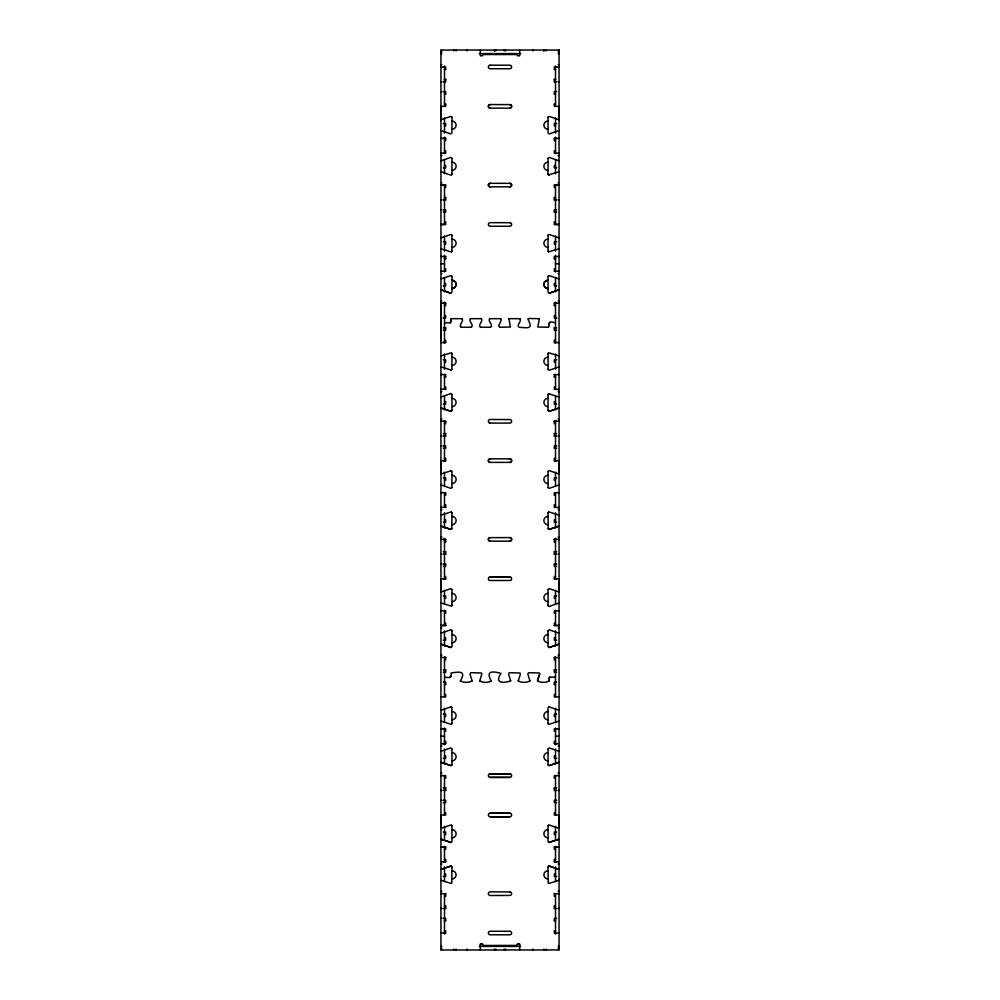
<?xml version="1.0" encoding="UTF-8"?>
<svg xmlns="http://www.w3.org/2000/svg" width="1000" height="1000" viewBox="0 0 1000 1000"><rect width="100%" height="100%" fill="white"/><g stroke="black" fill="none" stroke-linecap="round" stroke-linejoin="round"><path stroke-width="1.5" d="M451.012 824.95L440.95 828.312L440.95 814.975L445.675 814.975L445.675 812.613L444.5 812.675M451.887 589.462L450.788 588.663L440.95 592.1L440.95 578.775L445.675 578.775M451.012 116.363L440.95 119.725L440.95 106.388L445.675 106.438L445.675 104.025L444.5 104.025L445.675 104.087M548.987 824.95L559.05 828.312L559.05 814.975L554.325 815.025L554.325 812.613L555.513 812.613M548.112 589.462L549.212 588.663L559.05 592.1L559.05 578.775L554.325 578.775M559.05 119.663L559.05 106.388L554.325 106.388L554.325 104.025L555.513 104.025L554.325 104.087M499.775 327.262L510.363 327.013L508.925 318.675M529.963 680.888L527.8 673.95L528.713 672.7L539.288 672.975L539.663 674.212L537.55 680.888M451.95 133.1L451.95 117.25M451.975 173.925L451.775 174.638M451.95 251.188L451.95 235.35M451.95 292.3L451.95 276.462M451.95 410.4L451.95 394.562M451.975 605.188L451.775 605.9M451.975 723.312L451.438 724.362M451.975 764.425L451.775 765.125M451.95 841.675L451.95 825.837M548.05 117.25L548.05 133.1M548.05 235.35L548.05 251.188M548.05 276.462L548.05 292.3M548.025 353.725L548.225 353.013M548.05 394.562L548.05 410.4M548.025 512.938L548.225 512.225M548.025 631.013L549.212 629.775L558.962 633.212M548.05 825.837L548.05 841.675M548.05 866.95L548.225 883.225M451.95 251.125L451.625 251.812M451.887 369.513L451.975 353.663M451.95 410.337L451.625 411.025M548.05 117.312L548.375 116.638M451.887 487.612L451.975 471.763M548.112 158.15L548.025 173.988M548.05 235.413L548.375 234.725M548.05 276.525L548.987 275.512M548.05 394.625L548.562 393.787M548.112 589.412L548.025 605.25M548.112 748.637L548.025 764.488M548.05 825.9L548.375 825.225M548.05 867.013L548.987 866M470.35 318.675C468.237 321.225 474.538 325.375 471.287 327.275M527.9 319.1C533.075 329.1 528.85 328.013 519.075 327.275C515.825 325.35 522.112 321.213 520 318.675M472.1 680.888L469.938 673.925L470.85 672.7L481.425 672.975L481.788 674.212L479.675 680.888M510.675 680.888L508.512 673.925L509.425 672.7L520 672.975L520.375 674.212L518.25 680.888M549.263 680.888L549.375 677.25L555.513 677.113M537.5 680.05L539.663 674.188M441.037 484.925L450.788 488.35L451.887 487.55M441.125 526.1L450.788 529.462L451.887 528.663M451.775 528.938L451.975 512.875M548.112 471.388L549.212 470.575L558.8 473.988M548.987 706.8L548.025 708.012L548.025 723.363M548.112 748.7L549.212 747.887L559.05 751.325M548.112 158.212L549.212 157.4L559.05 160.837M451.887 369.45L451.012 370.238M451.775 883.225L451.95 866.95M460.387 680.863C462.987 682.887 469.487 682.875 472.1 680.863M479.675 680.863C482.287 682.9 488.75 682.85 491.388 680.863M491.25 681.112C485.725 670.975 491.525 670.775 501.037 673.4C494.263 683.263 502.912 683.587 510.675 680.863M529.963 680.863C527.362 682.887 520.9 682.85 518.25 680.863M549.263 680.863C546.638 682.913 540.188 682.837 537.55 680.863M451.775 174.575L450.788 175.175L441.287 171.8M548.225 394.188L548.987 393.612M451.775 646.95L450.788 647.487L440.95 644.112M451.775 765.062L450.788 765.6L440.95 762.288M451.062 318.675L450.625 322.713L444.5 322.837M489.637 318.675C487.525 321.225 493.825 325.375 490.575 327.275M451.062 318.675L462.137 318.675M470.35 318.675L481.425 318.675M489.637 318.675L500.712 318.675M508.938 318.675L520 318.675M528.45 318.512L539.288 318.675M460.387 680.888C466.262 670.775 460.175 671.65 451.062 672.975C451.262 677.513 451.225 678.263 444.5 677.113M548.562 352.738L559.05 355.925M451.438 606.175L441.213 603.025M451.438 842.387L440.95 839.212M451.438 883.5L441.287 880.387M548.45 327.275C550.638 324.1 546.15 320.1 555.513 322.85M441.287 237.763L451.012 234.462M451.012 275.575L440.95 278.938M548.562 251.9L559.05 248.725M549.212 293.275L558.713 289.887L548.987 293.188M548.112 369.45L549.212 370.262L559.05 366.825M558.713 408.038L549.212 411.375L559.05 407.938M441.2 473.988L451.225 470.725M441.125 515.112L451.225 511.838M558.713 526.125L549.212 529.462L558.962 526.1M558.962 603L549.212 606.438L548.225 605.837M548.225 646.95L549.212 647.487L558.8 644.137M549.212 647.55L559.05 644.112M451.012 706.862L440.95 710.212M440.95 751.325L450.788 747.887L451.887 748.7M548.225 765.062L549.212 765.6L558.8 762.25M549.212 765.662L559.05 762.225M440.95 869.425L451.012 866.062M441.287 869.362L450.788 866M549.212 842.588L558.713 839.262L548.562 842.387M559.05 880.325L548.562 883.5M451.225 252.013L440.95 248.725M451.225 370.112L440.95 366.825M548.775 393.738L559.05 397.038M548.775 511.838L558.962 515.125M451.225 724.4L441.287 721.162M548.987 133.975L559.05 130.625M558.713 171.85L548.562 174.925M440.95 355.925L451.438 352.738M441.287 473.963L440.95 460.688L445.675 460.688M558.962 484.925L549.212 488.35L548.112 487.55M441.037 633.212L450.788 629.775L451.887 630.588M450.087 322.837L451.188 321.262M450.087 677.113L451.188 675.525M549.925 322.85L548.812 324.438M549.925 677.138L548.812 678.713M471.287 327.262L461.2 327.262M490.575 327.262L480.487 327.262M548.438 327.262L537.863 327.013L539.288 318.675M548.987 116.363L558.713 119.675M451.012 133.975L440.95 130.625M548.987 234.462L559.05 237.825M548.987 275.575L559.05 278.938M441.125 289.913L451.012 293.188M440.95 407.938L451.012 411.287M548.987 706.862L559.05 710.212M548.987 866.062L559.05 869.425M440.95 160.837L450.788 157.4L451.887 158.212M440.95 397.038L450.788 393.6L451.775 394.188M559.05 721.112L548.775 724.4M440.95 51.812L441.838 51.812M558.162 51.812L559.05 51.812M440.95 53.587L441.838 53.587M479.3 53.587L520.7 53.587M558.162 53.587L559.05 53.587M440.95 64.675L441.838 64.675M558.162 64.675L559.05 64.688M490.163 65.2L509.837 65.2A1.775 1.775 0 0 1 511.613 66.963A1.775 1.775 0 0 1 509.837 68.737L490.163 68.737A1.775 1.775 0 0 1 488.387 66.963A1.775 1.775 0 0 1 490.163 65.2L490.163 65.263M440.95 67.025L445.675 67.088L445.675 69.45L444.5 69.45L445.675 69.388M559.05 67.05L554.325 67.025L554.325 69.45L555.513 69.45L554.325 69.388M444.5 79.425L445.675 79.425L445.675 81.85L443.312 81.85M555.513 79.425L554.325 79.425L554.325 81.85M444.5 79.488L445.675 79.488M554.325 79.488L555.513 79.488M440.95 81.825L441.838 81.825M554.325 81.788L556.688 81.8M558.162 81.825L559.05 81.825M440.95 91.662L441.838 91.662M443.312 91.688L445.675 91.625L445.675 94.05L444.5 94.05L445.675 93.987M556.688 91.6L554.325 91.625L554.325 94.05L555.513 94.05L554.325 93.987M490.163 104.55L509.837 104.612A1.775 1.775 0 0 1 511.613 106.388A1.775 1.775 0 0 1 509.837 108.162L490.163 108.1A1.775 1.775 0 0 1 488.387 106.388A1.775 1.775 0 0 1 490.163 104.612L490.163 104.575A1.775 1.775 0 0 0 488.387 106.325A1.775 1.775 0 0 0 490.163 108.1L490.163 108.15M443.312 123.562L445.675 123.562L445.675 125.925L444.5 125.925M556.688 123.562L554.325 123.562L554.325 125.925L555.513 125.925M440.95 138.363L445.675 138.325M555.513 140.787L554.325 140.725L554.325 138.363L559.05 138.4M443.312 138.425L445.675 138.425L445.675 140.787L444.5 140.725M554.325 138.425L556.688 138.425M444.5 150.762L445.675 150.825L445.675 153.188L440.95 153.125M555.513 150.825L554.325 150.762L554.325 153.188L559.05 153.162M440.95 155.5L441.838 155.5M558.162 155.5L559.05 155.525M444.5 165.487L445.675 165.487L445.675 167.85L443.312 167.85M555.513 165.487L554.325 165.487L554.325 167.85L556.688 167.85M441.838 182.775L441.538 182.787M558.162 182.775L558.462 182.787M490.163 183.287L509.837 183.35A1.775 1.775 0 0 1 511.613 185.062A1.775 1.775 0 0 1 509.837 186.838L490.163 186.838A1.775 1.775 0 0 1 488.387 185.125A1.775 1.775 0 0 1 490.163 183.35L490.163 183.35A1.775 1.775 0 0 0 488.387 185.062A1.775 1.775 0 0 0 490.163 186.838L490.163 186.875M440.95 185.075L445.675 184.975M554.325 184.975L559.05 185.075M440.95 185.125L445.675 185.188L445.675 187.55L444.5 187.488M559.05 185.15L554.325 185.125L554.325 187.55L555.513 187.488M444.5 197.525L445.675 197.525L445.675 199.95M555.513 197.525L554.325 197.525L554.325 199.95M444.5 197.587L445.675 197.587M554.325 197.587L555.513 197.587M440.95 199.913L441.838 199.913M443.312 199.95L445.675 199.887M554.325 199.887L556.688 199.9M558.162 199.913L559.05 199.913M440.95 209.762L441.838 209.762M443.312 209.788L445.675 209.725L445.675 212.15L443.312 212.138M556.688 209.7L554.325 209.725L554.325 212.15M554.325 212.087L556.688 212.138M445.675 222.125L444.5 222.125L445.675 222.188L445.675 224.55L440.95 224.488M554.325 222.125L555.513 222.125L554.325 222.188L554.325 224.55L559.05 224.488M440.95 224.438L444.5 224.438M555.513 224.438L559.05 224.438M443.312 241.663L445.675 241.663L445.675 244.025L444.5 244.025M556.688 241.663L554.325 241.663L554.325 244.025L555.513 244.025M440.95 256.462L445.675 256.525M559.05 256.5L554.325 256.462L554.325 258.875L555.513 258.875M444.5 258.825L445.675 258.825M554.325 258.825L555.513 258.825M444.5 258.875L445.675 258.875L445.675 256.462M440.95 263.8L444.5 263.8M555.513 263.8L559.05 263.8M444.5 268.85L445.675 268.913L445.675 271.275L440.95 271.212M555.513 268.913L554.325 268.85L554.325 271.275L559.05 271.262M441.838 273.6L441.538 273.625M558.162 273.6L558.462 273.625M444.5 283.587L445.675 283.587L445.675 285.95L443.312 285.95M555.513 283.587L554.325 283.587L554.325 285.95L556.688 285.95M440.95 300.887L441.838 300.875M558.162 300.875L559.05 300.887M559.05 303.175L554.325 303.163L554.325 305.587M443.312 303.225L445.675 303.225M554.325 303.225L556.688 303.25M444.5 305.525L445.675 305.587L445.675 303.163L440.95 303.163L440.95 342.525L445.675 342.525M554.325 305.525L555.513 305.587M444.5 315.625L445.675 315.562L445.675 317.987L443.312 317.987L444.5 317.987M555.513 315.625L554.325 315.562L554.325 317.987L556.688 317.987L555.513 317.987M444.5 327.775L445.675 327.775L445.675 330.2L443.312 330.238M556.688 330.238L554.325 330.2L554.325 327.775L555.513 327.775M443.312 327.837L445.675 327.837M554.325 327.837L556.688 327.8M444.5 340.175L445.675 340.225L445.675 342.587L443.312 342.587M555.513 340.175L554.325 340.225L554.325 342.587L556.688 342.587M554.325 342.525L559.05 342.525M443.312 359.762L445.675 359.762L445.675 362.113L444.5 362.113M556.688 359.762L554.325 359.762L554.325 362.113L555.513 362.113M440.95 374.55L445.675 374.525L445.675 376.975L444.5 376.975M554.325 374.613L559.05 374.6M444.5 376.912L445.675 376.912M554.325 376.912L555.513 376.912M555.513 376.975L554.325 376.975L554.325 374.55M444.5 387.013L445.675 387.013L445.675 389.375M555.513 387.013L554.325 387.013L554.325 389.375L559.05 389.363M440.95 389.312L445.675 389.288M440.95 391.7L441.838 391.7M558.162 391.7L559.05 391.725M444.5 401.688L445.675 401.688L445.675 404.038L443.312 404.038M555.513 401.688L554.325 401.688L554.325 404.038L556.688 404.038M440.95 418.988L441.838 418.975M558.162 418.975L559.05 418.988M440.95 421.275L445.675 421.325L445.675 423.75L444.5 423.75M554.325 421.163L559.05 421.325M443.312 421.35L445.675 421.388M554.325 421.388L556.688 421.388M490.163 423.088L509.837 423.088A1.775 1.775 0 0 0 511.613 421.325A1.775 1.775 0 0 0 509.837 419.55L490.163 419.487A1.775 1.775 0 0 0 488.387 421.325A1.775 1.775 0 0 0 490.163 423.088L490.163 423.025M555.513 423.75L554.325 423.688L554.325 421.325M443.312 433.562L445.675 433.562M554.325 433.562L556.688 433.562M444.5 433.725L445.675 433.725L445.675 436.15L443.312 436.15L445.675 436.087M555.513 433.787L554.325 433.725L554.325 436.15L556.688 436.15L554.325 436.087M440.95 436.112L441.838 436.112M558.162 436.112L559.05 436.112M444.5 445.9L443.312 445.9L445.675 445.925L445.675 448.35L443.312 448.325M555.513 445.9L556.688 445.9L554.325 445.988L554.325 448.35L556.688 448.325M440.95 445.95L441.838 445.95M444.5 458.325L445.675 458.325L445.675 460.75L443.312 460.75M555.513 458.387L554.325 458.325L554.325 460.75L556.688 460.75M490.163 458.913L490.163 458.862A1.775 1.775 0 0 0 488.387 460.688A1.775 1.775 0 0 0 490.163 462.388L490.163 462.438A1.775 1.775 0 0 1 488.387 460.688A1.775 1.775 0 0 1 490.163 458.85L509.837 458.85A1.775 1.775 0 0 1 511.613 460.625A1.775 1.775 0 0 1 509.837 462.45L509.837 462.413A1.775 1.775 0 0 0 511.613 460.625A1.775 1.775 0 0 0 509.837 458.913L509.837 458.9M554.325 460.688L559.05 460.688L558.713 473.963M490.163 462.388L509.837 462.388M443.312 477.85L445.675 477.85L445.675 480.213L444.5 480.213M556.688 477.85L554.325 477.85L554.325 480.213L555.513 480.213M440.95 492.65L445.675 492.612L445.675 495.075L444.5 495.075L445.675 495.012M559.05 492.7L554.325 492.713L554.325 495.075L555.513 495.075L554.325 495.012M444.5 505.05L445.675 505.05L445.675 507.475M555.513 505.05L554.325 505.05L554.325 507.475L559.05 507.463M444.5 505.112L445.675 505.112M554.325 505.112L555.513 505.112M440.95 507.413L445.675 507.375M440.95 509.825L441.838 509.8M558.162 509.8L559.05 509.825M444.5 519.775L445.675 519.775L445.675 522.137L443.312 522.137M555.513 519.775L554.325 519.775L554.325 522.137L556.688 522.137M440.95 537.062L441.838 537.062M558.162 537.062L559.05 537.087M490.163 537.65L509.837 537.587A1.775 1.775 0 0 1 511.613 539.362A1.775 1.775 0 0 1 509.837 541.188L490.163 541.125A1.775 1.775 0 0 1 488.387 539.362A1.775 1.775 0 0 1 490.163 537.587L490.163 537.65A1.775 1.775 0 0 0 488.387 539.425A1.775 1.775 0 0 0 490.163 541.188L490.163 541.125M440.95 539.362L445.675 539.425L445.675 541.85M554.325 539.263L559.05 539.425M443.312 539.487L445.675 539.487M554.325 539.487L556.688 539.487M444.5 541.85L445.675 541.788M554.325 541.788L555.513 541.85M443.312 551.663L445.675 551.663M554.325 551.663L556.688 551.663M444.5 551.875L445.675 551.875L445.675 554.237L443.312 554.237L445.675 554.175M555.513 551.875L554.325 551.875L554.325 554.237L556.688 554.237L554.325 554.175M440.95 554.212L441.838 554.212M558.162 554.212L559.05 554.212M445.675 564.025L443.312 564L445.675 564.087L445.675 566.45L443.312 566.425M554.325 564.025L556.688 564L554.325 564.087L554.325 566.45L556.688 566.425M440.95 564.05L441.838 564.05M444.5 576.425L445.675 576.475L445.675 578.837L443.312 578.837M555.513 576.475L554.325 576.475L554.325 578.837L556.688 578.837M509.837 576.95L490.163 576.95A1.775 1.775 0 0 0 488.387 578.713A1.775 1.775 0 0 0 490.163 580.487L509.837 580.487A1.775 1.775 0 0 0 511.613 578.713A1.775 1.775 0 0 0 509.837 576.95L490.163 577.013M443.312 595.95L445.675 595.95L445.675 598.312L444.5 598.312M556.688 595.95L554.325 595.95L554.325 598.312L555.513 598.312M440.95 610.737L445.675 610.712L445.675 613.162L444.5 613.162M559.05 610.8L554.325 610.8L554.325 613.162L555.513 613.162M444.5 623.2L445.675 623.2L445.675 625.55M555.513 623.138L554.325 623.2L554.325 625.55M559.05 625.475L554.325 625.475L559.05 625.562M440.95 627.925L441.838 627.9M558.162 627.9L559.05 627.925M444.5 637.875L445.675 637.875L445.675 640.238L443.312 640.238M555.513 637.875L554.325 637.875L554.325 640.238L556.688 640.238M440.95 655.188L441.838 655.163M558.162 655.163L559.05 655.188M444.5 657.362L445.675 657.362M554.325 657.362L555.513 657.362M440.95 657.438L445.675 657.438L445.675 659.862L444.5 659.862M559.05 657.55L554.325 657.5L554.325 659.862L555.513 659.8M443.312 669.762L445.675 669.762M556.688 672.288L554.325 672.2L554.325 669.837L556.688 669.762M444.5 669.9L445.675 669.9L445.675 672.262L443.312 672.262M554.325 669.9L555.513 669.9M443.312 682.1L445.675 682.062L445.675 684.488L444.5 684.488M556.688 682.125L554.325 682.062L554.325 684.488L555.513 684.488M444.5 684.425L445.675 684.425M554.325 684.425L555.513 684.425M444.5 694.463L445.675 694.525L445.675 696.888L440.95 696.825M555.513 694.463L554.325 694.525L554.325 696.888L559.05 696.825M443.312 714.05L445.675 714.05L445.675 716.413L444.5 716.413M556.688 714.05L554.325 714.05L554.325 716.413L555.513 716.413M440.95 728.812L444.5 728.812M555.513 728.812L559.05 728.812M440.95 728.9L445.675 728.913L445.675 731.275L444.5 731.275M559.05 728.85L554.325 728.85L554.325 731.275L555.513 731.213M440.95 736.2L444.5 736.2M555.513 736.2L559.05 736.2M444.5 741.25L445.675 741.312L445.675 743.675L443.312 743.662M555.513 741.25L554.325 741.312L554.325 743.675L556.688 743.675M445.675 743.612L441.538 743.662M554.325 743.612L558.462 743.662M440.95 746L441.838 746M558.162 746L559.05 746.012M444.5 755.975L445.675 755.975L445.675 758.337L443.312 758.337M555.513 755.975L554.325 755.975L554.325 758.337L556.688 758.337M440.95 773.288L441.838 773.263M558.162 773.263L559.05 773.288M490.163 773.8L509.837 773.838A1.775 1.775 0 0 1 511.613 775.612A1.775 1.775 0 0 1 509.837 777.387L490.163 777.387A1.775 1.775 0 0 1 488.387 775.55A1.775 1.775 0 0 1 490.163 773.775L509.837 773.825M440.95 775.65L445.675 775.675L445.675 778.037L444.5 778.037L445.675 777.975M559.05 775.612L554.325 775.675L554.325 778.037L555.513 778.037L554.325 777.975M490.163 777.375L509.837 777.387M443.312 787.862L445.675 787.862M554.325 787.862L556.688 787.862M444.5 788.012L445.675 788.075M554.325 788.075L555.513 788.012M440.95 790.413L441.838 790.413M443.312 790.387L445.675 790.375M556.688 790.438L554.325 790.438L554.325 788.012M558.162 790.413L559.05 790.413M440.95 800.25L441.838 800.25M443.312 800.2L445.675 800.212L445.675 802.638L443.312 802.625M556.688 800.275L554.325 800.212L554.325 802.638L556.688 802.625M490.163 813.138L509.837 813.138A1.775 1.775 0 0 1 511.613 814.975A1.775 1.775 0 0 1 509.837 816.75L490.163 816.75A1.775 1.775 0 0 1 488.387 814.912A1.775 1.775 0 0 1 490.163 813.138L509.837 813.2M490.163 816.725L509.837 816.75M443.312 832.15L445.675 832.15L445.675 834.513L444.5 834.513M556.688 832.15L554.325 832.15L554.325 834.513L555.513 834.513M440.95 846.912L445.675 846.95L445.675 849.375L444.5 849.312M559.05 846.95L554.325 846.912L554.325 849.375L555.513 849.312M443.312 847L445.675 847.013M554.325 847.013L556.688 847.013M444.5 859.35L445.675 859.412L445.675 861.762L443.312 861.75M555.513 859.35L554.325 859.412L554.325 861.762L556.688 861.762M445.675 861.712L441.538 861.75M554.325 861.675L558.462 861.75M440.95 864.112L441.838 864.1M558.162 864.1L559.05 864.112M444.5 874.075L445.675 874.075L445.675 876.438L443.312 876.438M555.513 874.075L554.325 874.075L554.325 876.438L556.688 876.438M440.95 891.388L441.838 891.363M558.162 891.363L559.05 891.388M445.675 893.562L444.5 893.562L444.5 934.075M554.325 893.562L555.513 893.562L555.513 934.075M440.95 893.662L445.675 893.775L445.675 896.137L444.5 896.137L445.675 896.075M559.05 893.713L554.325 893.713L554.325 896.137L555.513 896.137L554.325 896.075M444.5 906.112L445.675 906.112L445.675 908.538M555.513 906.112L554.325 906.112L554.325 908.538M444.5 906.175L445.675 906.175M554.325 906.175L555.513 906.175M440.95 908.5L441.838 908.5M443.312 908.487L445.675 908.475M554.325 908.475L556.688 908.487M558.162 908.5L559.05 908.5M440.95 918.35L441.838 918.35M443.312 918.3L445.675 918.312L445.675 920.738L444.5 920.738M556.688 918.375L554.325 918.312L554.325 920.738L555.513 920.738M444.5 920.675L445.675 920.675M554.325 920.675L555.513 920.675M444.5 930.775L445.675 930.775L445.675 933.138L440.95 933.025M555.513 930.713L554.325 930.713L554.325 933.138L559.05 933.075M480.312 950L480.312 944.225L482.675 944.225L482.675 945.475L517.325 945.413L517.325 944.225L519.688 944.225L519.688 950M480.312 944.287L482.675 944.287M517.325 944.287L519.688 944.287M440.95 946.413L441.838 946.413M479.3 946.413L520.7 946.413M558.162 946.413L559.05 946.413M440.95 948.188L441.838 948.188M558.162 948.188L559.05 948.188M440.95 762.225L450.788 765.6M549.212 529.462L548.112 528.663M441.213 289.862L450.788 293.263M441.287 408.038L450.788 411.362M441.287 526.138L450.788 529.462M441.213 644.137L450.788 647.487M558.713 869.312L549.212 865.987M441.213 839.237L450.788 842.588M548.987 175.15L548.225 174.575M451.012 470.6L451.775 471.175M451.012 706.8L451.887 707.588M451.012 866L451.95 867.013M499.775 327.275C496.538 325.35 502.825 321.213 500.712 318.675M480.487 327.275C477.25 325.35 483.537 321.213 481.425 318.675M461.2 327.275C457.95 325.35 464.25 321.213 462.137 318.675M451.225 275.575L451.95 276.525M548.562 411.175L548.05 410.337M451.438 393.787L451.95 394.625M451.625 116.638L451.95 117.312M548.375 251.812L548.05 251.125M451.625 234.725L451.95 235.413M548.375 724.2L548.025 723.312M451.625 825.225L451.95 825.9M548.225 174.638L548.025 173.925M548.225 528.938L548.025 512.875M451.775 353.013L451.975 353.725M548.225 605.9L548.025 605.188M451.775 512.225L451.975 512.938M548.225 765.125L548.025 764.425M451.775 630.312L451.975 631.013M451.775 707.312L451.975 723.363M548.112 369.513L548.025 353.663M548.112 487.612L548.025 471.763M451.887 158.15L451.975 173.988M451.887 589.412L451.975 605.25M451.887 748.637L451.975 764.488M558.713 50.038L558.713 53.587M558.713 946.413L558.713 949.95M555.513 65.925L555.513 106.438M555.513 117.85L555.513 133.088M555.513 137.225L555.513 153.75M555.513 159.75L555.513 173.688M555.513 184.562L555.513 224.537M555.513 235.938L555.513 251.088M555.513 255.325L555.513 272.013M555.513 277.5L555.513 291.788M555.513 302.075L555.513 342.638M555.513 354.038L555.513 369.188M555.513 374.525L555.513 389.288M555.513 395.95L555.513 409.875M555.513 420.763L555.513 460.725M555.513 472.137L555.513 485.95M555.513 492.612L555.513 507.375M555.513 512.825L555.513 527.975M555.513 538.263L555.513 578.825M555.513 590.237L555.513 604.05M555.513 610.212L555.513 625.475M555.513 630.925L555.513 646.075M555.513 656.963L555.513 696.925M555.513 708.337L555.513 722.5M555.513 727.987L555.513 744.837M555.513 749.025L555.513 764.175M555.513 775.462L555.513 815.025M555.513 826.438L555.513 840.25M555.513 846.4L555.513 862.35M555.513 866.9L555.513 881.663M554.325 539.425L554.325 541.85M548.025 630.95L548.025 646.363M546.337 50.038L546.337 50.925M546.337 949.062L546.337 949.95M532.875 50.038L532.875 50.925M532.875 949.062L532.875 949.95M519.688 50L519.688 55.775L517.325 55.775L517.325 54.525L482.675 54.525L482.675 55.775L480.312 55.775L480.312 50M509.837 104.55L509.837 104.6A1.775 1.775 0 0 1 511.613 106.325A1.775 1.775 0 0 1 509.837 108.1M509.837 183.287L509.837 183.337A1.775 1.775 0 0 1 511.613 185.125A1.775 1.775 0 0 1 509.837 186.9L509.837 186.9M509.837 537.587L509.837 537.638A1.775 1.775 0 0 1 511.613 539.425A1.775 1.775 0 0 1 509.837 541.125L509.837 541.188M505.525 50.038L505.487 50.925M505.525 949.062L505.487 949.95M504.137 50.038L504.137 50.925M504.137 949.062L504.137 949.95M495.863 50.038L495.863 50.925M495.863 949.062L495.863 949.95M467.125 50.038L467.125 50.925M467.125 949.062L467.125 949.95M456.15 50.038L456.112 50.925M456.112 949.062L456.15 949.95M453.663 50.038L453.663 50.925M453.663 949.062L453.663 949.95M451.975 630.95L451.975 646.363M445.675 788.012L445.675 790.438M444.5 65.925L444.5 106.438M444.5 117.85L444.5 133.088M444.5 137.225L444.5 153.75M444.5 159.75L444.5 173.688M444.5 184.562L444.5 224.537M444.5 235.938L444.5 251.088M444.5 255.325L444.5 272.013M444.5 277.5L444.5 291.788M444.5 302.075L444.5 342.638M444.5 354.038L444.5 369.188M444.5 374.525L444.5 389.288M444.5 395.95L444.5 409.875M444.5 420.763L444.5 460.725M444.5 472.137L444.5 485.95M444.5 492.612L444.5 507.375M444.5 512.825L444.5 527.975M444.5 538.263L444.5 578.825M444.5 590.237L444.5 604.05M444.5 610.212L444.5 625.475M444.5 630.925L444.5 646.075M444.5 656.963L444.5 696.925M444.5 708.337L444.5 722.5M444.5 727.987L444.5 744.837M444.5 749.025L444.5 764.175M444.5 775.462L444.5 815.025M444.5 826.438L444.5 840.25M444.5 846.4L444.5 862.35M444.5 866.9L444.5 881.663M441.287 50.038L441.287 53.587M441.287 946.413L441.287 949.95M548.025 365.475A4.138 4.138 0 0 1 543.888 361.337A4.138 4.138 0 0 1 548.025 357.2M548.025 406.587A4.138 4.138 0 0 1 543.888 402.45A4.138 4.138 0 0 1 548.025 398.325M451.975 398.325A4.138 4.138 0 0 1 456.112 402.45A4.138 4.138 0 0 1 451.975 406.587M451.975 357.2A4.138 4.138 0 0 1 456.112 361.337A4.138 4.138 0 0 1 451.975 365.475M548.025 483.575A4.138 4.138 0 0 1 543.888 479.438A4.138 4.138 0 0 1 548.025 475.3M548.025 524.688A4.138 4.138 0 0 1 543.888 520.55A4.138 4.138 0 0 1 548.025 516.413M451.975 516.413A4.138 4.138 0 0 1 456.112 520.55A4.138 4.138 0 0 1 451.975 524.688M451.975 475.3A4.138 4.138 0 0 1 456.112 479.438A4.138 4.138 0 0 1 451.975 483.575M548.025 601.65A4.138 4.138 0 0 1 543.888 597.513A4.138 4.138 0 0 1 548.025 593.387M548.025 642.763A4.138 4.138 0 0 1 543.888 638.625A4.138 4.138 0 0 1 548.025 634.5M451.975 634.525A4.138 4.138 0 0 1 456.112 638.663A4.138 4.138 0 0 1 451.975 642.788M451.975 593.413A4.138 4.138 0 0 1 456.112 597.55A4.138 4.138 0 0 1 451.975 601.675M548.025 719.8A4.138 4.138 0 0 1 543.888 715.662A4.138 4.138 0 0 1 548.025 711.525M548.025 760.913A4.138 4.138 0 0 1 543.888 756.775A4.138 4.138 0 0 1 548.025 752.638M451.975 752.613A4.138 4.138 0 0 1 456.112 756.75A4.138 4.138 0 0 1 451.975 760.875M451.975 711.5A4.138 4.138 0 0 1 456.112 715.638A4.138 4.138 0 0 1 451.975 719.762M548.025 837.862A4.138 4.138 0 0 1 543.888 833.725A4.138 4.138 0 0 1 548.025 829.6M548.025 878.975A4.138 4.138 0 0 1 543.888 874.837A4.138 4.138 0 0 1 548.025 870.713M451.975 870.738A4.138 4.138 0 0 1 456.112 874.875A4.138 4.138 0 0 1 451.975 879M451.975 829.625A4.138 4.138 0 0 1 456.112 833.763A4.138 4.138 0 0 1 451.975 837.887M548.025 129.275A4.138 4.138 0 0 1 543.888 125.138A4.138 4.138 0 0 1 548.025 121.013M548.025 170.425A4.138 4.138 0 0 1 543.888 166.287A4.138 4.138 0 0 1 548.025 162.15M451.975 162.125A4.138 4.138 0 0 1 456.112 166.25A4.138 4.138 0 0 1 451.975 170.387M451.975 121.037A4.138 4.138 0 0 1 456.112 125.175A4.138 4.138 0 0 1 451.975 129.312M548.025 247.4A4.138 4.138 0 0 1 543.888 243.275A4.138 4.138 0 0 1 548.025 239.137M548.025 288.512A4.138 4.138 0 0 1 543.888 284.387A4.138 4.138 0 0 1 548.025 280.225M548.025 280.25A4.138 4.138 0 0 0 543.888 284.387A4.138 4.138 0 0 0 548.025 288.488M451.975 280.225A4.138 4.138 0 0 1 456.112 284.35A4.138 4.138 0 0 1 451.975 288.512M451.975 288.488A4.138 4.138 0 0 0 456.112 284.35A4.138 4.138 0 0 0 451.975 280.25M451.975 239.137A4.138 4.138 0 0 1 456.112 243.275A4.138 4.138 0 0 1 451.975 247.4M559.05 50.038L440.95 50.038L440.95 950L559.05 949.938L559.05 50M509.837 222.712L490.163 222.65A1.775 1.775 0 0 0 488.387 224.488A1.775 1.775 0 0 0 490.163 226.262L509.837 226.262A1.775 1.775 0 0 0 511.613 224.425A1.775 1.775 0 0 0 509.837 222.65L509.837 222.7M445.675 625.475L440.95 625.475L445.675 625.5M509.837 891.938L490.163 891.875A1.775 1.775 0 0 0 488.387 893.713A1.775 1.775 0 0 0 490.163 895.487L509.837 895.425A1.775 1.775 0 0 0 511.613 893.713A1.775 1.775 0 0 0 509.837 891.938L509.837 891.925M509.837 931.3L490.163 931.237A1.775 1.775 0 0 0 488.387 933.012A1.775 1.775 0 0 0 490.163 934.788L509.837 934.788A1.775 1.775 0 0 0 511.613 933.075A1.775 1.775 0 0 0 509.837 931.3L509.837 931.287M543.888 50.925L543.888 50.038L543.85 50.925M543.888 949.95L543.888 949.062L543.85 949.95M494.513 50.925L494.513 50.038L494.475 50.925M494.513 949.95L494.513 949.062L494.475 949.95"/></g></svg>
